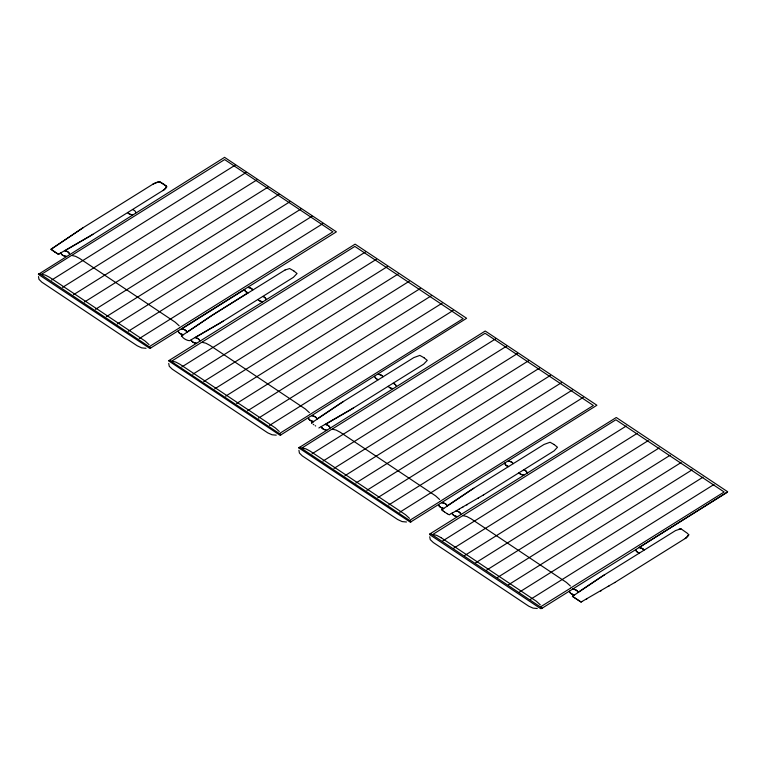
<?xml version="1.0" encoding="UTF-8"?>
<svg xmlns="http://www.w3.org/2000/svg" width="766" height="766" viewBox="0 0 766 766"><rect width="100%" height="100%" fill="white"/><g stroke="black" fill="none" stroke-linecap="round" stroke-linejoin="round"><path stroke-width="1.15" d="M38.501 276.583L38.97 279.322L41.804 282.147L137.229 345.801L141.643 347.869L146.038 348.3M168.721 363.438L169.257 366.282L172.312 369.202L267.746 432.847L272.035 434.772L276.258 435.155M429.726 536.784L430.262 539.628L433.326 542.548L528.76 606.193L533.04 608.118L537.263 608.51M298.931 450.284L299.401 453.032L302.244 455.856L397.659 519.511L402.083 521.579L406.468 522.01M688.768 534.802L685.867 538.077A12.342 7.277 -15.2 0 0 688.127 535.807L688.768 534.802L687.255 533.203L680.936 528.779L675.612 530.532L601.013 576.98L578.033 592.338A11.586 6.827 -15.2 0 0 577.909 592.013L577.89 591.984A10.705 6.31 -15.2 0 0 577.765 591.706L577.708 591.639A9.403 5.534 -15.2 0 0 573.207 589.207L572.623 589.14M451.997 513.258L483.595 494.865M150.5 348.252L150.596 347.678L39.65 273.673L38.673 273.721M727.384 492.241L541.648 608.51L541.868 607.926L430.875 533.883L429.898 533.921L616.285 417.499L727.681 491.772L638.93 547.623A8.598 5.065 -15.2 0 1 639.495 547.69A8.378 4.941 -15.2 0 1 640.05 547.786L640.615 547.92M280.682 435.136L280.777 434.514L169.87 360.527L168.597 360.824L280.136 435.347L466.609 318.292L355.108 244.153L168.893 360.575M541.686 608.482L540.624 608.625L429.678 534.63L429.86 533.95M163.665 190.14L166.615 187.038L166.155 186.033M178.2 330.998L178.2 330.941A10.149 5.984 -15.2 0 0 178.267 331.285L178.286 331.305A9.872 5.822 -15.2 0 0 178.382 331.611L178.411 331.668A9.403 5.534 -15.2 0 0 181.762 334.263L182.346 334.416A9.824 5.793 -15.2 0 0 182.758 334.503L182.844 334.512A10.063 5.927 -15.2 0 0 183.361 334.589C177.741 335.738 189.69 343.168 191.136 339.788L223.165 321.155M438.631 504.65L438.64 504.698A10.149 5.975 -15.2 0 0 438.698 504.986L438.717 505.043A9.872 5.822 -15.2 0 0 438.813 505.321L438.841 505.378A9.403 5.534 -15.2 0 0 442.193 507.973A9.565 5.64 -15.2 0 0 442.614 508.088L442.7 508.107A9.824 5.793 -15.2 0 0 443.188 508.212L443.275 508.222A10.044 5.917 -15.2 0 0 443.792 508.298L441.656 509.84L442.968 510.845M572.451 596.331L574.586 594.789A10.025 5.908 -15.2 0 1 574.241 594.742L574.069 594.713A9.824 5.793 -15.2 0 1 573.571 594.617L572.987 594.464A9.403 5.534 -15.2 0 1 569.636 591.869A9.872 5.822 -15.2 0 1 569.511 591.543A10.149 5.975 -15.2 0 1 569.425 591.199L569.425 591.141M685.235 538.546L685.762 538.153L614.562 582.639M163.455 190.294L162.957 190.638M447.057 505.943L469.769 490.757L544.023 444.462L550.055 442.25L554.191 444.567M410.854 522.019L411.026 521.387L300.08 447.382L299.066 447.449M160.439 182.184L158.61 181.858L153.2 184.003L83.121 227.703L50.987 249.295L54.578 251.861M181.331 336.054L213.331 314.558L247.993 292.775A9.585 5.649 -15.2 0 1 245.943 291.731A8.694 5.123 -15.2 0 1 245.704 291.501L245.675 291.473A8.369 4.931 -15.2 0 1 245.513 291.319L245.379 291.176A9.403 5.534 -15.2 0 1 244.593 289.807L244.507 289.433M311.551 422.909L343.551 401.403M441.762 509.763L473.761 488.258M581.758 601.664L581.059 602.038L572.432 596.35L604.556 574.759M64.851 250.779A9.01 5.305 -15.2 0 1 65.407 250.875L65.933 251.009A9.403 5.534 -15.2 0 1 69.38 253.623L69.591 254.36A10.025 5.908 -15.2 0 0 69.524 254.034L69.505 253.986A8.579 5.056 -15.2 0 0 69.4 253.67A9.221 5.429 -15.2 0 0 66.02 251.028L65.866 250.989A9.747 5.745 -15.2 0 0 65.493 250.894L64.861 250.779L89.66 236.34L164.374 189.575A12.342 7.277 -15.2 0 0 165.801 188.168L166.825 186.674L164.489 184.673M71.066 255.71L41.345 274.381M201.276 342.565L171.498 361.255M301.833 448.072L331.496 429.42M432.646 534.563L462.291 515.92M71.525 255.518L224.639 159.577L332.923 231.801L179.665 327.647M331.956 429.228L485.07 333.277L593.353 405.501L440.096 501.357M462.702 515.729L615.864 419.778L724.148 492.002L570.89 587.857M83.121 227.703L50.987 249.295L58.407 254.283L60.916 252.933A10.006 5.889 -15.2 0 0 61.156 253.594L61.203 253.69A9.211 5.429 -15.2 0 0 65.187 256.198L66.393 256.371A9.968 5.879 -15.2 0 1 65.359 256.227L65.282 256.208A9.403 5.534 -15.2 0 1 61.184 253.632L60.916 252.933M51.581 280.097L235.258 165.111M62.544 287.403L246.221 172.427M73.507 294.719L257.175 179.732M84.461 302.024L268.138 187.048M95.424 309.33L279.102 194.353M106.378 316.645L290.055 201.659M117.342 323.951L301.019 208.974M128.305 331.266L311.982 216.28M139.259 338.572L322.936 223.595M181.801 366.952L365.478 251.966M192.764 374.258L376.432 259.272M203.718 381.564L387.395 266.587M214.681 388.879L398.358 273.893M225.635 396.185L409.312 281.208M236.598 403.5L420.275 288.514M247.562 410.806L431.239 295.829M258.515 418.121L442.193 303.135M269.479 425.427L453.156 310.45M309.885 414.502L463.143 318.656L354.859 246.422L201.602 342.412M312.021 453.798L495.688 338.821M322.974 461.113L506.652 346.127M333.938 468.419L517.615 353.442M344.892 475.734L528.569 360.748M355.855 483.04L539.532 368.063M366.818 490.355L550.495 375.369M377.772 497.661L561.449 382.684M388.735 504.976L572.413 389.99M399.699 512.282L583.376 397.305M442.652 540.959L626.329 425.982M453.616 548.274L637.283 433.288M464.569 555.58L648.247 440.603M475.533 562.895L659.21 447.909M486.487 570.201L670.164 455.224M497.45 577.516L681.127 462.53M508.413 584.822L692.091 469.845M519.367 592.137L703.044 477.151M530.331 599.443L714.008 484.466M149.561 346.491L179.34 327.934M279.781 433.345L309.56 414.789M410.002 520.191L439.78 501.644M483.327 495.028L554.105 450.858L557.476 447.229L554.048 444.471M540.796 606.691L570.574 588.144M478.491 498.005L477.946 498.34M608.29 586.488L608.96 586.086M152.779 184.252L154.177 183.476A12.342 7.277 -15.2 0 1 157.834 182.059L159.405 181.686L166.031 185.927M600.601 591.065L601.281 590.672M318.867 427.974L353.375 408.01M92.945 234.3L58.407 254.283L54.731 251.957M467.298 504.67L466.743 504.986M614.887 582.438L581.059 602.038L572.432 596.35M462.865 507.216L462.31 507.532M459.236 509.266L458.671 509.582M586.268 599.203L586.957 598.821M452.141 513.134L451.193 513.689M321.327 426.652L321.347 426.633A10.188 6.004 -15.2 0 0 321.452 426.978L321.461 426.997A9.824 5.793 -15.2 0 0 321.586 427.294L321.634 427.399M451.136 513.727L449.374 514.675M449.307 514.714L448.349 514.417M285.038 270.015L289.615 268.54L293.761 270.858M224.495 157.403L38.357 274.333L149.916 348.492L336.389 231.839L224.591 157.365M285.019 270.015L211.397 315.774L186.923 332.195A9.211 5.429 -15.2 0 0 183.936 329.428M678.858 529.239L680.936 528.779M573.207 589.207L573.227 589.207A11.576 6.817 -15.2 0 0 572.709 589.14M311.618 415.794L311.695 415.794A9.881 5.822 -15.2 0 1 312.911 415.976L313.294 416.082A9.403 5.534 -15.2 0 1 316.463 417.958L316.511 417.997A9.786 5.764 -15.2 0 1 317.028 418.992L339.731 403.806L413.812 357.607L419.835 355.395L423.981 357.712M508.145 461.132A8.598 5.065 -15.2 0 1 508.71 461.199A8.378 4.941 -15.2 0 1 509.256 461.295L509.323 461.304A9.47 5.582 -15.2 0 1 509.783 461.41L509.821 461.429A9.221 5.429 -15.2 0 1 512.138 462.463L512.081 462.434M248.289 287.489A8.378 4.941 -15.2 0 1 248.826 287.585L248.893 287.595A9.479 5.582 -15.2 0 1 249.343 287.7L249.39 287.719A9.221 5.429 -15.2 0 1 251.698 288.753L251.65 288.725M377.925 374.277A8.598 5.065 -15.2 0 1 378.49 374.344A8.378 4.941 -15.2 0 1 379.036 374.44L379.61 374.574A9.221 5.429 -15.2 0 1 381.918 375.608L381.861 375.579M72.004 255.48L75.642 256.351L79.798 258.563L175.194 322.18L179.158 325.789M41.91 274.314L45.539 275.185L49.704 277.397L145.1 341.023L149.054 344.623M202.214 342.335L205.853 343.197L210.018 345.418L305.404 409.034L309.368 412.644M172.12 361.169L175.759 362.04L179.924 364.252L275.31 427.878L279.274 431.478M332.434 429.19L336.073 430.052L340.238 432.263L435.624 495.889L439.588 499.489M302.34 448.024L305.979 448.895L310.134 451.107L405.53 514.733L409.494 518.333M463.229 515.681L466.867 516.552L471.033 518.764L566.419 582.39L570.383 585.99M433.135 534.524L436.84 535.424L441.072 537.694M261.78 301.555L261.838 301.565A10.341 6.09 -15.2 0 0 262.92 301.708M523.858 475.054L523.934 475.064A10.667 6.281 -15.2 0 1 523.446 475.006A8.828 5.199 -15.2 0 1 519.616 473.407L519.539 473.407A9.403 5.534 -15.2 0 0 522.852 474.91M181.398 328.94L181.982 329.007A9.403 5.534 -15.2 0 1 183.581 329.37L184.07 329.552A9.403 5.534 -15.2 0 1 186.808 332.138M191.136 339.788A10.006 5.889 -15.2 0 0 191.232 340.123L191.232 340.123A9.834 5.793 -15.2 0 0 191.366 340.439L191.395 340.487A9.565 5.64 -15.2 0 0 191.567 340.803L191.596 340.822A9.403 5.534 -15.2 0 0 194.976 342.948L195.579 343.082A9.824 5.793 -15.2 0 0 196 343.149L196.086 343.158A10.284 6.061 -15.2 0 0 196.613 343.225M456.086 510.979L456.143 510.989A11.605 6.837 -15.2 0 1 456.555 511.066L457.158 511.219A9.403 5.534 -15.2 0 1 460.605 513.833L460.634 513.862A10.619 6.252 -15.2 0 1 460.739 514.178L460.749 514.235A11.71 6.904 -15.2 0 1 460.816 514.57M423.828 357.617L427.265 360.374L423.617 364.195L349.267 410.547L325.291 424.479A10.178 5.994 -15.2 0 1 325.77 424.575A8.598 5.065 -15.2 0 1 326.297 424.699L326.862 424.881A9.403 5.534 -15.2 0 1 329.639 426.988L329.677 427.035A9.518 5.611 -15.2 0 1 329.792 427.275L329.84 427.38A9.747 5.745 -15.2 0 1 329.926 427.639L329.945 427.696A8.876 5.228 -15.2 0 1 330.022 428.07M248.854 287.595L249.39 287.719A9.403 5.534 -15.2 0 1 252.004 289.012M509.285 461.304L509.821 461.429A9.403 5.534 -15.2 0 1 512.435 462.721A8.158 4.807 -15.2 0 1 512.713 462.98L512.751 463.018A9.604 5.659 -15.2 0 1 512.981 463.286L513.009 463.315A9.92 5.85 -15.2 0 1 513.23 463.65M293.608 270.762L297.045 273.529L293.397 277.34L219.325 323.53L195.071 337.624A11.48 6.76 -15.2 0 1 195.569 337.72L195.646 337.739A10.82 6.377 -15.2 0 1 195.885 337.787L196.144 337.863A9.403 5.534 -15.2 0 1 199.6 340.477L199.639 340.554A10.695 6.3 -15.2 0 1 199.725 340.822L199.734 340.88A11.806 6.961 -15.2 0 1 199.811 341.215M183.677 329.409L183.744 329.437A10.331 6.09 -15.2 0 0 181.523 329.026L244.632 289.51A9.565 5.64 -15.2 0 0 245.436 291.243M393.14 388.563A9.728 5.726 -15.2 0 1 392.604 388.506A8.665 5.103 -15.2 0 1 392.087 388.419L392.058 388.41A8.187 4.826 -15.2 0 1 391.589 388.314L391.55 388.305A9.297 5.477 -15.2 0 1 391.062 388.171L389.76 387.615A8.091 4.768 -15.2 0 1 389.367 387.385A9.297 5.477 -15.2 0 1 389.013 387.146A8.158 4.807 -15.2 0 1 388.745 386.897L388.716 386.878A8.282 4.883 -15.2 0 1 388.467 386.619L388.448 386.591A9.824 5.793 -15.2 0 1 388.199 386.294M635.732 549.634L635.732 549.682A9.23 5.439 -15.2 0 0 635.809 550.017A9.403 5.534 -15.2 0 0 638.471 552.659L638.997 552.861A10.944 6.444 -15.2 0 0 639.447 552.995M640.05 547.786L640.079 547.795A9.47 5.582 -15.2 0 1 643.287 549.222M452.151 513.172A8.761 5.161 -15.2 0 0 452.256 513.488A9.843 5.802 -15.2 0 0 452.4 513.823A9.594 5.659 -15.2 0 0 452.562 514.13L452.601 514.168A9.403 5.534 -15.2 0 0 455.981 516.294L456.029 516.313A9.565 5.63 -15.2 0 0 456.431 516.399L456.593 516.428A9.824 5.783 -15.2 0 0 457.015 516.495L457.053 516.504A10.255 6.042 -15.2 0 0 457.618 516.571M321.806 427.677L321.777 427.658A9.403 5.534 -15.2 0 0 325.186 429.803L325.224 429.812A9.565 5.64 -15.2 0 0 325.627 429.908L325.789 429.937A9.834 5.793 -15.2 0 0 326.211 430.004L326.297 430.013A10.073 5.937 -15.2 0 0 326.833 430.071M245.953 291.722L246.01 291.75A9.403 5.534 -15.2 0 0 248.222 292.794M160.525 182.231L163.474 183.955M442.193 507.973L442.231 507.992A9.23 5.439 -15.2 0 1 438.803 505.321M642.875 548.925L642.923 548.963A9.221 5.429 -15.2 0 0 640.635 547.92M265.764 298.663A9.288 5.477 -15.2 0 0 265.582 298.357A8.091 4.768 -15.2 0 0 265.342 298.051L264.021 296.997A8.187 4.826 -15.2 0 0 263.657 296.806A8.675 5.113 -15.2 0 0 263.226 296.614A9.719 5.726 -15.2 0 0 262.767 296.452M396.338 386.562A9.747 5.745 -15.2 0 0 396.261 386.217L396.242 386.169A8.292 4.883 -15.2 0 0 396.146 385.882L396.127 385.834A8.167 4.807 -15.2 0 0 395.984 385.528A9.297 5.477 -15.2 0 0 395.792 385.212A8.091 4.768 -15.2 0 0 395.562 384.905L394.978 384.35A7.966 4.692 -15.2 0 0 394.643 384.101A9.288 5.467 -15.2 0 0 394.337 383.9L394.289 383.871A8.187 4.826 -15.2 0 0 393.877 383.661L393.848 383.651A8.675 5.113 -15.2 0 0 393.446 383.469A9.834 5.793 -15.2 0 0 392.987 383.306M523.781 469.807A9.728 5.735 -15.2 0 1 524.231 469.96A8.675 5.113 -15.2 0 1 524.643 470.142L524.662 470.152A8.187 4.826 -15.2 0 1 525.036 470.343L526.347 471.406A8.091 4.768 -15.2 0 1 526.587 471.712A9.288 5.477 -15.2 0 1 526.769 472.009A8.158 4.807 -15.2 0 1 526.922 472.335L526.931 472.354A8.282 4.883 -15.2 0 1 527.037 472.67L527.046 472.699M389.377 387.385L389.77 387.634A8.608 5.075 -15.2 0 0 390.593 388.008L390.622 388.017A9.211 5.429 -15.2 0 0 391.062 388.171M448.196 514.321L447.114 513.651M447.038 513.603L444.634 512.023M394.337 383.9L394.978 384.35A8.608 5.075 -15.2 0 1 395.543 384.896L395.783 385.212M315.688 426.011L315.161 425.666M441.072 537.694L536.324 601.224L540.289 604.834M163.397 183.907L164.345 184.568M444.491 511.918L443.983 511.564M313.84 424.766L313.189 424.307M443.83 511.468L443.045 510.903M525.036 470.343L525.064 470.362A9.249 5.448 -15.2 0 1 525.763 470.822A8.608 5.075 -15.2 0 1 526.338 471.387L526.577 471.703M311.762 423.263L313.581 421.444A10.236 6.032 -15.2 0 1 313.055 421.367L312.968 421.357A9.824 5.793 -15.2 0 1 312.557 421.271L311.982 421.118A9.403 5.534 -15.2 0 1 308.621 418.523L308.593 418.466A9.872 5.822 -15.2 0 1 308.497 418.188L308.487 418.131A10.149 5.975 -15.2 0 1 308.42 417.843L308.42 417.843M378.442 379.649A9.891 5.822 -15.2 0 1 377.944 379.496A8.675 5.113 -15.2 0 1 377.475 379.314L377.456 379.304A8.196 4.826 -15.2 0 1 377.044 379.122L377.016 379.103A9.297 5.477 -15.2 0 1 376.652 378.902L376.604 378.864A9.403 5.534 -15.2 0 1 375.12 377.379A8.187 4.826 -15.2 0 1 374.947 377.054A8.321 4.902 -15.2 0 1 374.813 376.7A9.891 5.822 -15.2 0 1 374.727 376.326L374.727 376.326M519.233 473.091L519.271 473.12A9.987 5.879 -15.2 0 0 519.501 473.369M265.572 298.357L265.333 298.051A8.608 5.075 -15.2 0 0 264.768 297.495L264.749 297.476A9.249 5.448 -15.2 0 0 264.117 297.045M569.607 591.812L569.645 591.927A9.24 5.439 -15.2 0 0 573.408 594.588M447.239 505.847L447.095 505.483A9.403 5.534 -15.2 0 0 441.829 502.649M308.621 418.523L308.641 418.571A9.24 5.439 -15.2 0 0 312.394 421.243M178.411 331.668L178.421 331.716A9.23 5.439 -15.2 0 0 182.021 334.349M266.108 299.669L266.118 299.707A9.776 5.764 -15.2 0 0 266.041 299.362A8.282 4.883 -15.2 0 0 265.926 299.027A8.158 4.807 -15.2 0 0 265.764 298.673M527.123 473.015L527.132 473.053A9.776 5.764 -15.2 0 0 527.056 472.708M635.818 550.007L635.828 550.055A9.173 5.4 -15.2 0 0 638.796 552.813M508.653 466.504A9.403 5.534 -15.2 0 1 504.938 463.143M252.799 289.941A9.939 5.86 -15.2 0 0 252.579 289.615L252.55 289.577A9.604 5.659 -15.2 0 0 252.32 289.309A8.158 4.807 -15.2 0 0 252.004 289.002M247.705 287.422A8.598 5.065 -15.2 0 1 248.27 287.489M132.566 209.587A9.403 5.544 -15.2 0 1 135.917 212.852M519.214 473.053A9.403 5.534 -15.2 0 1 518.975 472.756M383.019 376.795A9.814 5.783 -15.2 0 0 382.799 376.47A9.604 5.659 -15.2 0 0 382.54 376.163A8.158 4.807 -15.2 0 0 382.215 375.847M379.103 374.45A9.47 5.582 -15.2 0 1 382.272 375.876M456.029 516.313A9.163 5.4 -15.2 0 1 452.562 514.13M644.024 550.141A9.843 5.802 -15.2 0 0 643.804 549.816L643.775 549.777A9.604 5.659 -15.2 0 0 643.545 549.509A8.158 4.807 -15.2 0 0 643.229 549.203M195.407 343.053A9.192 5.41 -15.2 0 1 191.557 340.803M321.624 427.562A9.565 5.64 -15.2 0 1 321.481 427.304M325.224 429.822A9.163 5.4 -15.2 0 1 321.777 427.658M573.246 589.188A9.106 5.362 -15.2 0 1 577.823 591.678M456.728 511.085A9.077 5.343 -15.2 0 1 460.692 513.842M326.45 424.737A9.202 5.419 -15.2 0 1 329.686 427.026M312.911 415.976A9.211 5.429 -15.2 0 1 316.521 417.997M376.642 378.902A9.221 5.429 -15.2 0 1 375.11 377.389M195.904 337.768A9.02 5.314 -15.2 0 1 199.687 340.544M261.79 301.545A8.866 5.228 -15.2 0 1 258.487 300.033A10.341 6.09 -15.2 0 1 257.989 299.439M127.759 212.584A9.403 5.544 -15.2 0 0 132.7 214.863A9.403 5.544 -15.2 0 1 127.769 212.584M508.461 466.609A9.431 5.563 -15.2 0 1 504.737 463.229M441.656 502.716A9.431 5.563 -15.2 0 1 447.095 505.933M261.838 301.565A9.403 5.534 -15.2 0 1 258.506 300.023M298.75 447.871L410.346 522.201L596.896 405.243L485.223 331.017L298.75 447.842"/></g></svg>
